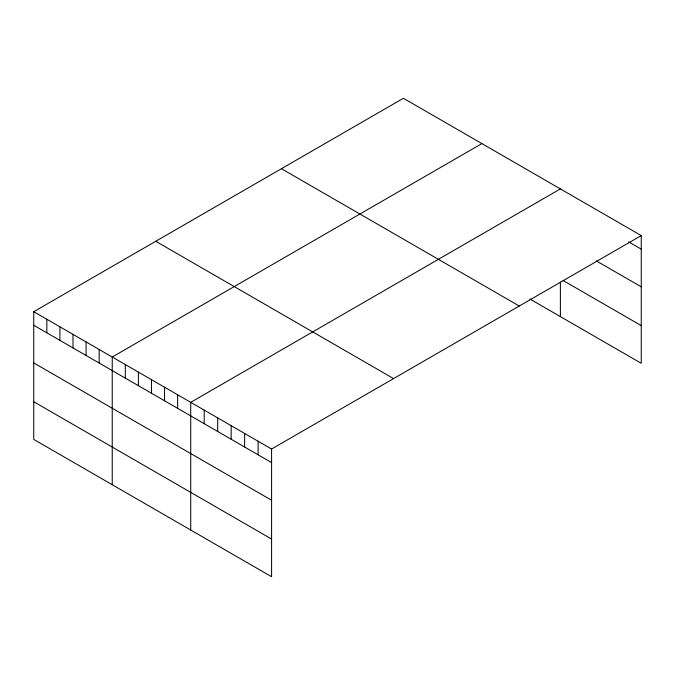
<?xml version="1.0" encoding="UTF-8"?>
<svg xmlns="http://www.w3.org/2000/svg" width="675" height="675" viewBox="0 0 675 675"><rect width="100%" height="100%" fill="white"/><g stroke="black" fill="none" stroke-linecap="round" stroke-linejoin="round"><path stroke-width="1.01" d="M641.25 235.592L271.586 449.018L271.586 576.72L33.75 439.408L33.75 311.707L403.414 98.28L641.25 235.592L641.25 363.293L529.867 298.991M481.899 143.589L112.236 357.016L112.236 484.718M560.385 188.907L190.721 402.334L190.721 530.035M628.67 241.895L641.25 249.159M596.329 260.887L641.25 286.824M563.085 280.496L641.25 325.628M281.424 168.708L519.261 306.02M155.739 241.27L393.576 378.591M33.75 311.707L271.586 449.018M33.75 325.266L271.586 462.577M33.75 362.931L271.586 500.243M33.75 401.743L271.586 539.055M560.385 282.082L560.385 316.609M258.112 441.239L258.112 454.798M244.628 433.451L244.628 447.019M231.154 425.672L231.154 439.239M217.679 417.892L217.679 431.452M204.196 410.113L204.196 423.672M177.643 394.774L177.643 408.341M164.557 387.222L164.557 400.79M151.478 379.671L151.478 393.238M138.4 372.119L138.4 385.687M125.314 364.567L125.314 378.135M99.157 349.464L99.157 363.023M86.071 341.913L86.071 355.472M72.993 334.361L72.993 347.92M59.915 326.81L59.915 340.369M46.828 319.258L46.828 332.817"/></g></svg>
